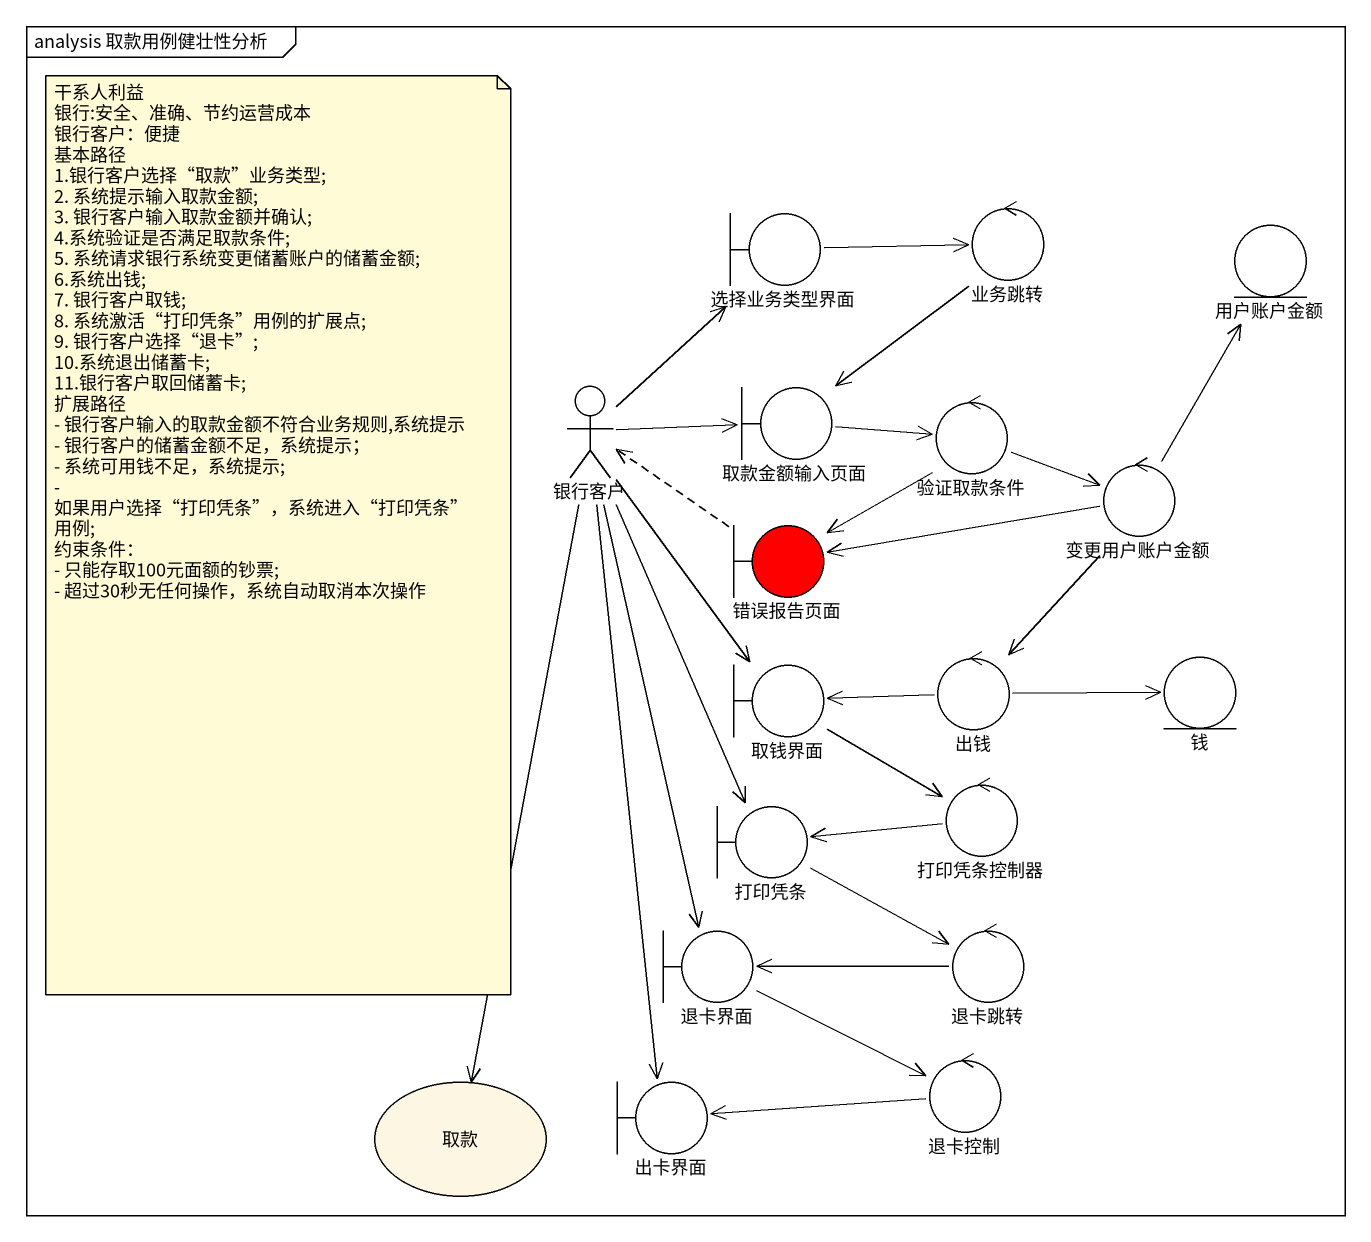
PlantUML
@startuml
mainframe analysis 取款用例健壮性分析
boundary 选择业务类型界面
control 业务跳转
entity 用户账户金额
actor 银行客户
boundary 取款金额输入页面
control 验证取款条件
control 变更用户账户金额
boundary 错误报告页面 #FF0000
boundary 取钱界面
control 出钱
entity 钱
control 打印凭条控制器
boundary 打印凭条
boundary 退卡界面
control 退卡跳转
usecase 取款
boundary 出卡界面
control 退卡控制
选择业务类型界面 -right-> 业务跳转
业务跳转 --> 取款金额输入页面
银行客户 -up-> 选择业务类型界面
银行客户 -right-> 取款金额输入页面
银行客户 --> 取钱界面
银行客户 --> 打印凭条
银行客户 --> 退卡界面
银行客户 --> 取款
银行客户 --> 出卡界面
取款金额输入页面 -right-> 验证取款条件
验证取款条件 -right-> 变更用户账户金额
验证取款条件 --> 错误报告页面
变更用户账户金额 -up-> 用户账户金额
变更用户账户金额 -left-> 错误报告页面
变更用户账户金额 --> 出钱
错误报告页面 .left.> 银行客户
取钱界面 --> 打印凭条控制器
出钱 -left-> 取钱界面
出钱 -right-> 钱
打印凭条控制器 -left-> 打印凭条
打印凭条 -right-> 退卡跳转
退卡界面 -right-> 退卡控制
退卡跳转 -left-> 退卡界面
退卡控制 -left-> 出卡界面
note as N1
  干系人利益
  银行:安全、准确、节约运营成本
  银行客户：便捷
  基本路径
  1.银行客户选择“取款”业务类型;
  2. 系统提示输入取款金额;
  3. 银行客户输入取款金额并确认;
  4.系统验证是否满足取款条件;
  5. 系统请求银行系统变更储蓄账户的储蓄金额;
  6.系统出钱;
  7. 银行客户取钱;
  8. 系统激活“打印凭条”用例的扩展点;
  9. 银行客户选择“退卡”;
  10.系统退出储蓄卡;
  11.银行客户取回储蓄卡;
  扩展路径
  - 银行客户输入的取款金额不符合业务规则,系统提示
  - 银行客户的储蓄金额不足，系统提示；
  - 系统可用钱不足，系统提示;
  - 如果用户选择“打印凭条”，系统进入“打印凭条”用例;
  约束条件：
  - 只能存取100元面额的钞票;
  - 超过30秒无任何操作，系统自动取消本次操作
end note
@enduml
